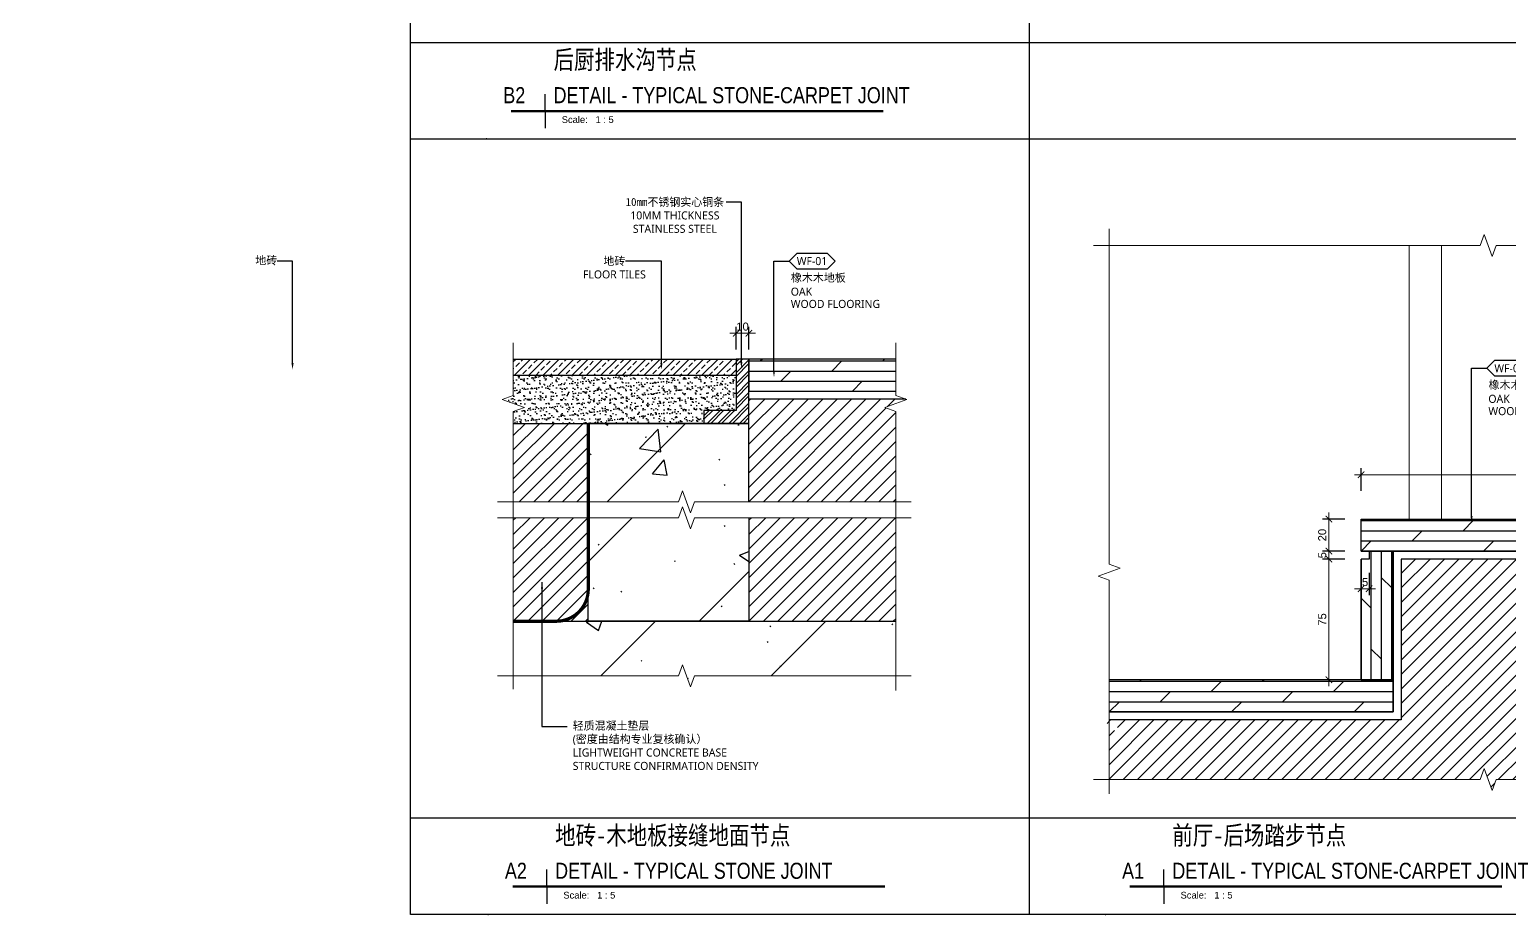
# Model space of a CAD drawing. Header units: millimetres. Extents: x 6321 to 61876, y 123 to 15211.
# Drawn here: x 44782 to 45703, y 8085 to 8635 of the extents above; entities that cross this region are included whole.
import ezdxf
from ezdxf import colors
from ezdxf.entities.mleader import LeaderData, LeaderLine
from ezdxf.enums import TextEntityAlignment as Align
from ezdxf.math import Vec2, Vec3
from ezdxf.xclip import XClip

# ---------------------------------------------------------------- set-up
doc = ezdxf.new("R2010")
doc.units = ezdxf.units.MM
doc.header["$XCLIPFRAME"] = 0
doc.linetypes.add('DASH', pattern=[0.35, 0.25, -0.1])
doc.linetypes.add('HIDDEN', pattern=[9.525, 6.35, -3.175])
doc.layers.get('Defpoints').update_dxf_attribs({"color": 250})
for name, color, linetype, lineweight in [('_ACM-A-ANNO-DIMS', 2, 'Continuous', 13), ('_ACM-A-ANNO-DIMS @ 2', 2, 'Continuous', 13), ('_ACM-A-DETL-PATT', 8, 'Continuous', 0), ('_ACM-A-DETL-THIN', 2, 'Continuous', 9), ('IA10-16 Floor Detail$0$A-ELEV-HATC-8', 8, 'Continuous', 5), ('Thick Line', 7, 'Continuous', 50), ('视图标题', 90, 'Continuous', 25)]:
    doc.layers.add(name, color=color, linetype=linetype, lineweight=lineweight)
for name, color, linetype in [('A Detail Thin', 1, 'Continuous'), ('G-ANNO-SYMB', 7, 'Continuous'), ('G-ANNO-TITL', 7, 'Continuous'), ('I-DETL-LW01', 1, 'Continuous'), ('I-DETL-LW02', 2, 'Continuous'), ('IA10-16 Floor Detail$0$I-DETL-2', 2, 'Continuous'), ('IA10-16 Floor Detail$0$I-SECT-LW09', 9, 'Continuous'), ('IA10-16 Floor Detail$0$家具填充', 8, 'Continuous'), ('JEL-35HEAVY', 100, 'Continuous'), ('WALL TYPE$0$G-ANNO-NOTE-CH', 7, 'Continuous'), ('WALL TYPE$0$HATCH', 8, 'Continuous'), ('WALL TYPE$0$I-SECT-LW03', 3, 'Continuous')]:
    doc.layers.add(name, color=color, linetype=linetype)
doc.styles.add('Aecom chinese title', font='simhei.ttf', dxfattribs={"width": 0.8})
doc.styles.add('Arial', font='ARIALUNI.ttf')
doc.styles.add('Arial_1', font='arial.ttf', dxfattribs={"height": 75})
doc.styles.add('Arial_4', font='arial.ttf', dxfattribs={"height": 2.5})
doc.styles.add('IA10-16 Floor Detail$0$Arch-Dim', font='romans.shx', dxfattribs={"width": 0.75})
doc.styles.add('WALL TYPE$0$Aecom Chinese', font='Microsoft YaHei.ttf')
doc.dimstyles.new('Aec-Arch-M-2', dxfattribs={"dimscale": 2, "dimtxt": 2.5, "dimasz": 2, "dimexe": 2, "dimexo": 2, "dimgap": 0.8, "dimtad": 1, "dimdec": 0, "dimrnd": 1, "dimzin": 3, "dimdsep": 46, "dimtxsty": 'Arial', "dimblk": 'WALL TYPE$0$_ArchTick', "dimcen": 2.5, "dimdle": 2, "dimclrd": 256, "dimclre": 256, "dimclrt": 256, "dimazin": 2, "dimtfac": 0.75, "dimtdec": 0, "dimtix": 1, "dimtmove": 2, "dimatfit": 2, "dimfxl": 5, "dimfxlon": 1, "dimtolj": 1, "dimtzin": 0, "dimlwd": -1, "dimarcsym": 0})
doc.dimstyles.new('IA10-16 Floor Detail$0$Aec-Arch-M-2', dxfattribs={"dimscale": 2, "dimtxt": 2.5, "dimasz": 2, "dimexe": 2, "dimexo": 2, "dimgap": 0.8, "dimtad": 1, "dimdec": 0, "dimzin": 3, "dimdsep": 46, "dimtxsty": 'IA10-16 Floor Detail$0$Arch-Dim', "dimblk": 'IA10-16 Floor Detail$0$_ArchTick', "dimcen": 2.5, "dimdle": 2, "dimadec": 0, "dimazin": 2, "dimtfac": 0.75, "dimtdec": 0, "dimtix": 1, "dimtmove": 1, "dimatfit": 2, "dimfxl": 1, "dimtolj": 1, "dimtzin": 0, "dimarcsym": 0})
pattern_1 = [(127.5, (-212726.366, 150062.06), (-11.5609426, -0.37796015), [0, -9.12, 0, -10.2, 0, -9.75]), (97.5, (-212726.366, 150062.06), (-16.9328764, 10.6186602), [0, -4.92, 0, -8.22, 0, -3.15]), (57.5, (-212726.366, 150054.68), (-0.03395432, 18.68485117), [0, -3, 0, -10.8, 0, -14.1]), (47.5, (-212726.366, 150054.68), (-5.2660534, 18.0367596), [0, -1.5, 0, -7.08, 0, -8.1])]

# ---------------------------------------------------------------- blocks, each defined once
blk = doc.blocks.new('SDFSD')
at = {"lineweight": 5}
h = blk.add_hatch(dxfattribs=at)
h.set_pattern_fill('STEEL', color=8, scale=10, angle=270, style=0)
h.set_pattern_definition([(225, (191582.292, 150062.06), (-11.2253202, 11.2253202), []), (225, (191574.355, 150062.06), (-11.2253202, 11.2253202), [])])
h.paths.add_polyline_path([(-6470.18, 27791.1), (-6465.68, 27791.1), (-6465.68, 28011.1), (-6470.18, 28011.1)])
h = blk.add_hatch(dxfattribs=at)
h.set_pattern_fill('ANSI37', color=8, scale=3, angle=90, style=0)
h.set_pattern_definition([(135, (-128896.951, -167413.312), (-3.36759605, -3.36759605), []), (225, (-128896.951, -167413.312), (3.36759605, -3.36759605), [])])
h.paths.add_polyline_path([(-6465.68, 28011.1), (-6465.68, 27991.79), (-6449.68, 27991.79), (-6449.68, 28011.1)])
h = blk.add_hatch(dxfattribs=at)
h.set_pattern_fill('ANSI37', color=8, scale=3, angle=90, style=0)
h.set_pattern_definition([(45, (116070.587, -167413.312), (3.36759605, -3.36759605), []), (315, (116070.587, -167413.312), (-3.36759605, -3.36759605), [])])
h.paths.add_polyline_path([(-6376.68, 28011.1), (-6376.68, 27991.79), (-6360.68, 27991.79), (-6360.68, 28011.1)])
h = blk.add_hatch(dxfattribs=at)
h.set_pattern_fill('STEEL', color=8, scale=10, angle=270, style=0)
h.set_pattern_definition([(315, (-204408.656, 150062.06), (11.2253202, 11.2253202), []), (315, (-204400.718, 150062.06), (11.2253202, 11.2253202), [])])
h.paths.add_polyline_path([(-6360.68, 27791.1), (-6356.18, 27791.1), (-6356.18, 28011.1), (-6360.68, 28011.1)])
h = blk.add_hatch()
h.set_pattern_fill('砂灰土', color=8, scale=3, angle=90, style=0)
h.set_pattern_definition(pattern_1)
h.paths.add_polyline_path([(-6465.68, 27903.76), (-6444.68, 27903.76), (-6444.68, 27942.1), (-6449.68, 27942.1), (-6449.68, 27991.79), (-6465.68, 27991.79)])
h.paths.add_polyline_path([(-6465.68, 27791.1), (-6444.68, 27791.1), (-6444.68, 27878.76), (-6456.68, 27878.76), (-6465.68, 27878.76)])
h = blk.add_hatch()
h.set_pattern_fill('砂灰土', color=8, scale=3, angle=90, style=0)
h.set_pattern_definition(pattern_1)
h.paths.add_polyline_path([(-6360.68, 27991.79), (-6376.68, 27991.79), (-6376.68, 27942.1), (-6381.68, 27942.1), (-6381.68, 27903.76), (-6360.68, 27903.76)])
h.paths.add_polyline_path([(-6381.68, 27791.1), (-6360.68, 27791.1), (-6360.68, 27878.76), (-6381.68, 27878.76)])
at = {"linetype": 'DASH'}
h = blk.add_hatch(dxfattribs=at)
h.set_pattern_fill('STEEL', color=8, scale=14.285714, angle=180, style=0)
h.set_pattern_definition([(225, (-181915.998, -239669.727), (16.0361716, -16.0361716), []), (225, (-181915.998, -239681.067), (16.0361716, -16.0361716), [])])
h.paths.add_polyline_path([(-6470.18, 27886.26), (-6470.18, 27896.26), (-6535.68, 27896.26), (-6535.68, 27886.26)])
at = {"lineweight": 5}
h = blk.add_hatch(dxfattribs=at)
h.set_pattern_fill('ANSI37', color=8, scale=5, angle=90, style=0)
h.set_pattern_definition([(135, (-130501.1356, -161615.404), (-5.61266008, -5.61266008), []), (225, (-130501.1356, -161615.404), (5.61266008, -5.61266008), [])])
h.paths.add_polyline_path([(-6448.52, 27891.1, -0.414214), (-6444.68, 27894.94), (-6444.68, 27903.76), (-6465.68, 27903.76), (-6465.68, 27878.76), (-6444.68, 27878.76), (-6444.68, 27887.27, -0.414214)])
h = blk.add_hatch(dxfattribs=at)
h.set_pattern_fill('ANSI37', color=8, scale=5, angle=90, style=0)
h.set_pattern_definition([(45, (117674.772, -161615.404), (5.61266008, -5.61266008), []), (315, (117674.772, -161615.404), (-5.61266008, -5.61266008), [])])
h.paths.add_polyline_path([(-6377.84, 27891.1, 0.414214), (-6381.68, 27894.94), (-6381.68, 27903.76), (-6360.68, 27903.76), (-6360.68, 27878.76), (-6381.68, 27878.76), (-6381.68, 27887.27, 0.414214)])
h = blk.add_hatch(dxfattribs=at)
h.set_pattern_fill('STEEL', color=8, scale=14.285714, angle=180, style=0)
h.set_pattern_definition([(315, (169089.635, -239669.727), (-16.0361716, -16.0361716), []), (315, (169089.635, -239681.067), (-16.0361716, -16.0361716), [])])
h.paths.add_polyline_path([(-6356.18, 27886.26), (-6356.18, 27896.26), (-6290.68, 27896.26), (-6290.68, 27886.26)])
at = {"color": 8}
for p, q in [((-6449.68, 28041.1, 0), (-6376.68, 28041.1, 0)), ((-6449.68, 27996.1, 0), (-6449.68, 28041.1, 0)), ((-6449.68, 28036.1, 0), (-6376.68, 28036.1, 0)), ((-6444.67, 28036.1, 0), (-6444.67, 28041.1, 0)), ((-6439.42, 28036.1, 0), (-6439.42, 28041.1, 0)), ((-6434.17, 28036.1, 0), (-6434.17, 28041.1, 0)), ((-6428.92, 28036.1, 0), (-6428.92, 28041.1, 0)), ((-6423.68, 28036.1, 0), (-6423.68, 28041.1, 0)), ((-6418.43, 28036.1, 0), (-6418.43, 28041.1, 0)), ((-6413.18, 28036.1, 0), (-6413.18, 28041.1, 0)), ((-6407.93, 28036.1, 0), (-6407.93, 28041.1, 0)), ((-6402.69, 28036.1, 0), (-6402.69, 28041.1, 0)), ((-6397.44, 28036.1, 0), (-6397.44, 28041.1, 0)), ((-6392.19, 28036.1, 0), (-6392.19, 28041.1, 0)), ((-6386.95, 28036.1, 0), (-6386.95, 28041.1, 0)), ((-6381.7, 28036.1, 0), (-6381.7, 28041.1, 0)), ((-6376.68, 27996.1, 0), (-6376.68, 28041.1, 0)), ((-6449.68, 27942.1, 0), (-6449.68, 27996.1, 0)), ((-6449.68, 27996.1, 0), (-6376.68, 27996.1, 0)), ((-6444.68, 27996.1, 0), (-6444.68, 27942.1, 0)), ((-6381.68, 27996.1, 0), (-6381.68, 27942.1, 0)), ((-6376.68, 27942.1, 0), (-6376.68, 27996.1, 0)), ((-6449.68, 27942.1, 0), (-6376.68, 27942.1, 0)), ((-6444.68, 27942.1), (-6444.68, 27785.8)), ((-6381.68, 27942.1), (-6381.68, 27732.61, 0)), ((-6444.68, 27785.8, 0), (-6733.31, 27736.69, 0)), ((-6381.68, 27732.61, 0), (-6722.75, 27674.59, 0))]:
    blk.add_line(p, q, dxfattribs=at)
at = {"color": 8, "lineweight": 5}
for p, q in [((-6470.18, 28031.1), (-6449.68, 28031.1)), ((-6470.18, 28011.1), (-6465.68, 28011.1)), ((-6470.18, 27896.26), (-6535.68, 27896.26)), ((-6535.68, 27896.26), (-6535.68, 27886.26)), ((-6356.18, 27896.26), (-6290.68, 27896.26)), ((-6290.68, 27896.26), (-6290.68, 27886.26)), ((-6470.18, 27886.26), (-6535.68, 27886.26)), ((-6356.18, 27886.26), (-6290.68, 27886.26)), ((-6444.68, 27878.76), (-6456.68, 27878.76)), ((-6381.68, 27878.76), (-6369.68, 27878.76))]:
    blk.add_line(p, q, dxfattribs=at)
at = {"color": 8, "lineweight": 5, "elevation": 0}
for points in [[(-6465.68, 27791.1), (-6465.68, 28021.1)], [(-6360.68, 27791.1), (-6360.68, 28021.1)], [(-6470.18, 27791.1), (-6470.18, 28011.1)], [(-6356.18, 28011.1), (-6360.68, 28011.1)], [(-6356.18, 27791.1), (-6356.18, 28011.1)], [(-6465.68, 27878.76), (-6444.68, 27878.76), (-6444.68, 27903.76), (-6465.68, 27903.76)], [(-6360.68, 27878.76), (-6381.68, 27878.76), (-6381.68, 27903.76), (-6360.68, 27903.76)]]:
    blk.add_lwpolyline(points, dxfattribs=at)
for points in [[(-6449.68, 28011.1), (-6449.68, 27991.79), (-6465.68, 27991.79), (-6465.68, 28011.1)], [(-6376.68, 28011.1), (-6376.68, 27991.79), (-6360.68, 27991.79), (-6360.68, 28011.1)]]:
    blk.add_lwpolyline(points, close=True, dxfattribs=at)
for points, const_width in [([(-6470.18, 27899.57, 0.414214), (-6473.49, 27896.26)], 6.62), ([(-6444.68, 27894.94, 0.414214), (-6448.52, 27891.1)], 7.68), ([(-6444.68, 27887.27, -0.414214), (-6448.52, 27891.1)], 7.68), ([(-6381.68, 27894.94, -0.414214), (-6377.84, 27891.1)], 7.68), ([(-6381.68, 27887.27, 0.414214), (-6377.84, 27891.1)], 7.68), ([(-6356.18, 27899.57, -0.414214), (-6352.87, 27896.26)], 6.62), ([(-6470.18, 27882.95, -0.414214), (-6473.49, 27886.26)], 6.62), ([(-6356.18, 27882.95, 0.414214), (-6352.87, 27886.26)], 6.62)]:
    blk.add_lwpolyline(points, format="xyb", dxfattribs=dict(at, const_width=const_width))
at = {"color": 8}
blk.add_circle((-6735.74, 27720.02, 0), 15.75, dxfattribs=at)
blk.add_arc((-6727.08, 27689.73, 0), 15.75, 105.95704, 285.95704, dxfattribs=at)
blk = doc.blocks.new('视口 - No Ref  Number-1111583-交互展示区立面图2 DIGITAL CORRIDOR ELEVATION 2')
at = {"layer": 'Thick Line'}
blk.add_line((0, 0), (-12.7, 0), dxfattribs=at)
at = {"layer": '视图标题'}
for q in [(0, 6.35), (0, -6.35)]:
    blk.add_line((0, 0), q, dxfattribs=at)
blk = doc.blocks.new('A$C0FD827E6')
at = {"color": 0, "linetype": 'ByBlock', "lineweight": -2}
blk.add_point((-3.13, -10.74), dxfattribs=at)
at = {"layer": '视图标题', "color": 7, "lineweight": 50}
blk.add_line((18.75, -0.39), (144.93, -0.39), dxfattribs=at)
at = {"layer": '视图标题'}
blk.add_blockref('视口 - No Ref  Number-1111583-交互展示区立面图2 DIGITAL CORRIDOR ELEVATION 2', (18.75, -0.39), dxfattribs=at)
at = {"layer": 'G-ANNO-SYMB', "width": 0.8}
for tag, p, height, style in [('TITLE1', (21.88, 19.23), 7, 'Aecom chinese title'), ('TITLE2', (21.88, 10.35), 6, 'Arial'), ('DN', (3.13, 2.54), 6, 'Arial'), ('TITLE3', (21.88, 2.54), 6, 'Arial')]:
    blk.add_attdef(tag, p, '', height=height, dxfattribs=dict(at, style=style))
at = {"layer": '视图标题', "color": 7, "lineweight": 5, "insert": (24.94, -2.32), "char_height": 2.5, "width": 25.8945, "attachment_point": 1, "style": 'Arial_4'}
blk.add_mtext('Scale:   1 : 5', dxfattribs=at)
blk = doc.blocks.new('WALL TYPE$0$_ArchTick')
at = {"color": 0, "linetype": 'ByBlock', "const_width": 0.15}
blk.add_lwpolyline([(-0.5, -0.5), (0.5, 0.5)], dxfattribs=at)
blk = doc.blocks.new('*D134')
at = {"layer": '_ACM-A-ANNO-DIMS', "ltscale": 2, "transparency": 16777216}
for p, q in [((45222.1, 8446.24), (45218.1, 8446.24)), ((45230.1, 8446.24), (45222.1, 8446.24)), ((45230.1, 8446.24), (45234.1, 8446.24))]:
    blk.add_line(p, q, dxfattribs=at)
at = {"layer": '_ACM-A-ANNO-DIMS', "linetype": 'Continuous', "lineweight": -2, "ltscale": 2, "transparency": 16777216}
for p, q in [((45222.1, 8436.24), (45222.1, 8450.24)), ((45230.1, 8436.24), (45230.1, 8450.24))]:
    blk.add_line(p, q, dxfattribs=at)
at = {"layer": 'Defpoints', "color": 0, "linetype": 'Continuous', "ltscale": 2, "transparency": 16777216}
for p in [(45222.1, 8446.24), (45222.1, 8430.22), (45230.1, 8430.22)]:
    blk.add_point(p, dxfattribs=at)
at = {"layer": '_ACM-A-ANNO-DIMS', "linetype": 'Continuous', "ltscale": 2, "transparency": 16777216, "xscale": 4, "yscale": 4, "zscale": 4}
blk.add_blockref('WALL TYPE$0$_ArchTick', (45222.1, 8446.24), dxfattribs=at)
at = {"layer": '_ACM-A-ANNO-DIMS', "linetype": 'Continuous', "ltscale": 2, "transparency": 16777216, "xscale": 4, "yscale": 4, "zscale": 4, "rotation": 180}
blk.add_blockref('WALL TYPE$0$_ArchTick', (45230.1, 8446.24), dxfattribs=at)
at = {"layer": '_ACM-A-ANNO-DIMS', "linetype": 'Continuous', "ltscale": 2, "transparency": 16777216, "insert": (45226.1, 8450.4), "char_height": 5, "attachment_point": 5, "style": 'Arial'}
blk.add_mtext('\\A1;10', dxfattribs=at)
blk = doc.blocks.new('*D148')
at = {"layer": '_ACM-A-ANNO-DIMS', "ltscale": 2, "transparency": 16777216}
blk.add_line((45591.01, 8226.73), (45591.01, 8309.73), dxfattribs=at)
at = {"layer": '_ACM-A-ANNO-DIMS', "linetype": 'Continuous', "lineweight": -2, "ltscale": 2, "transparency": 16777216}
for p, q in [((45601.01, 8305.73), (45587.01, 8305.73)), ((45601.01, 8230.73), (45587.01, 8230.73))]:
    blk.add_line(p, q, dxfattribs=at)
at = {"layer": 'Defpoints', "color": 0, "linetype": 'Continuous', "ltscale": 2, "transparency": 16777216}
for p in [(45591.01, 8305.73), (45611.01, 8305.73), (45611.01, 8230.73)]:
    blk.add_point(p, dxfattribs=at)
at = {"layer": '_ACM-A-ANNO-DIMS', "linetype": 'Continuous', "ltscale": 2, "transparency": 16777216, "xscale": 4, "yscale": 4, "zscale": 4}
for p, rotation in [((45591.01, 8305.73), 90), ((45591.01, 8230.73), 270)]:
    blk.add_blockref('WALL TYPE$0$_ArchTick', p, dxfattribs=dict(at, rotation=rotation))
at = {"layer": '_ACM-A-ANNO-DIMS', "linetype": 'Continuous', "ltscale": 2, "transparency": 16777216, "insert": (45586.87, 8268.23), "char_height": 5, "attachment_point": 5, "rotation": 90, "style": 'Arial'}
blk.add_mtext('\\A1;75', dxfattribs=at)
blk = doc.blocks.new('*D147')
at = {"layer": '_ACM-A-ANNO-DIMS', "linetype": 'Continuous', "lineweight": -2, "ltscale": 2, "transparency": 16777216}
for p, q in [((45601.01, 8310.73), (45587.01, 8310.73)), ((45601.01, 8305.73), (45587.01, 8305.73))]:
    blk.add_line(p, q, dxfattribs=at)
at = {"layer": '_ACM-A-ANNO-DIMS', "ltscale": 2, "transparency": 16777216}
for p, q in [((45591.01, 8310.73), (45591.01, 8314.73)), ((45591.01, 8305.73), (45591.01, 8310.73)), ((45591.01, 8305.73), (45591.01, 8301.73))]:
    blk.add_line(p, q, dxfattribs=at)
at = {"layer": 'Defpoints', "color": 0, "linetype": 'Continuous', "ltscale": 2, "transparency": 16777216}
for p in [(45591.01, 8310.73), (45611.01, 8310.73), (45611.01, 8305.73)]:
    blk.add_point(p, dxfattribs=at)
at = {"layer": '_ACM-A-ANNO-DIMS', "linetype": 'Continuous', "ltscale": 2, "transparency": 16777216, "xscale": 4, "yscale": 4, "zscale": 4}
for p, rotation in [((45591.01, 8310.73), 270), ((45591.01, 8305.73), 90)]:
    blk.add_blockref('WALL TYPE$0$_ArchTick', p, dxfattribs=dict(at, rotation=rotation))
at = {"layer": '_ACM-A-ANNO-DIMS', "linetype": 'Continuous', "ltscale": 2, "transparency": 16777216, "insert": (45586.87, 8308.23), "char_height": 5, "attachment_point": 5, "rotation": 90, "style": 'Arial'}
blk.add_mtext('\\A1;5', dxfattribs=at)
blk = doc.blocks.new('*D146')
at = {"layer": '_ACM-A-ANNO-DIMS', "ltscale": 2, "transparency": 16777216}
blk.add_line((45591.01, 8306.73), (45591.01, 8334.73), dxfattribs=at)
at = {"layer": '_ACM-A-ANNO-DIMS', "linetype": 'Continuous', "lineweight": -2, "ltscale": 2, "transparency": 16777216}
for p, q in [((45601.01, 8330.73), (45587.01, 8330.73)), ((45601.01, 8310.73), (45587.01, 8310.73))]:
    blk.add_line(p, q, dxfattribs=at)
at = {"layer": 'Defpoints', "color": 0, "linetype": 'Continuous', "ltscale": 2, "transparency": 16777216}
for p in [(45591.01, 8330.73), (45611.01, 8330.73), (45611.01, 8310.73)]:
    blk.add_point(p, dxfattribs=at)
at = {"layer": '_ACM-A-ANNO-DIMS', "linetype": 'Continuous', "ltscale": 2, "transparency": 16777216, "xscale": 4, "yscale": 4, "zscale": 4}
for p, rotation in [((45591.01, 8330.73), 90), ((45591.01, 8310.73), 270)]:
    blk.add_blockref('WALL TYPE$0$_ArchTick', p, dxfattribs=dict(at, rotation=rotation))
at = {"layer": '_ACM-A-ANNO-DIMS', "linetype": 'Continuous', "ltscale": 2, "transparency": 16777216, "insert": (45586.86, 8320.73), "char_height": 5, "attachment_point": 5, "rotation": 90, "style": 'Arial'}
blk.add_mtext('\\A1;20', dxfattribs=at)
blk = doc.blocks.new('*D135')
at = {"layer": '_ACM-A-ANNO-DIMS', "linetype": 'Continuous', "lineweight": -2, "ltscale": 2, "transparency": 16777216}
for p, q in [((45611.01, 8348.27), (45611.01, 8362.27)), ((46001.01, 8348.27), (46001.01, 8362.27))]:
    blk.add_line(p, q, dxfattribs=at)
at = {"layer": '_ACM-A-ANNO-DIMS', "ltscale": 2, "transparency": 16777216}
blk.add_line((46005.01, 8358.27), (45607.01, 8358.27), dxfattribs=at)
at = {"layer": 'Defpoints', "color": 0, "linetype": 'Continuous', "ltscale": 2, "transparency": 16777216}
for p in [(45611.01, 8358.27), (45611.01, 8330.73), (46001.01, 8330.73)]:
    blk.add_point(p, dxfattribs=at)
at = {"layer": '_ACM-A-ANNO-DIMS', "linetype": 'Continuous', "ltscale": 2, "transparency": 16777216, "xscale": 4, "yscale": 4, "zscale": 4, "rotation": 180}
blk.add_blockref('WALL TYPE$0$_ArchTick', (45611.01, 8358.27), dxfattribs=at)
at = {"layer": '_ACM-A-ANNO-DIMS', "linetype": 'Continuous', "ltscale": 2, "transparency": 16777216, "xscale": 4, "yscale": 4, "zscale": 4}
blk.add_blockref('WALL TYPE$0$_ArchTick', (46001.01, 8358.27), dxfattribs=at)
at = {"layer": '_ACM-A-ANNO-DIMS', "linetype": 'Continuous', "ltscale": 2, "transparency": 16777216, "insert": (45806.01, 8362.43), "char_height": 5, "attachment_point": 5, "style": 'Arial'}
blk.add_mtext('\\A1;390', dxfattribs=at)
blk = doc.blocks.new('WHA12202707')
at = {"transparency": 16777216}
for p, q in [((2.38, 2.38), (0, 0)), ((2.38, -2.38), (0, 0)), ((11.91, 2.38), (2.38, 2.38)), ((11.91, 2.38), (14.29, 0)), ((11.91, -2.38), (14.29, 0)), ((2.38, -2.38), (11.91, -2.38))]:
    blk.add_line(p, q, dxfattribs=at)
at = {"transparency": 16777216, "style": 'WALL TYPE$0$Aecom Chinese'}
blk.add_attdef('英文2', (0.49, -14.58), '', height=2.5, dxfattribs=at)
at = {"layer": 'WALL TYPE$0$G-ANNO-NOTE-CH', "transparency": 16777216, "style": 'WALL TYPE$0$Aecom Chinese'}
blk.add_attdef('编号', text='', height=2.5, dxfattribs=at).set_placement((7.1, 0), align=Align.MIDDLE)
for tag, p in [('中文', (0.54, -5.18)), ('英文', (0.49, -9.51))]:
    blk.add_attdef(tag, text='', height=2.5, dxfattribs=at).set_placement(p, align=Align.MIDDLE_LEFT)
blk = doc.blocks.new('IA10-16 Floor Detail$0$_ArchTick')
at = {"color": 0, "linetype": 'ByBlock', "const_width": 0.15}
blk.add_lwpolyline([(-0.5, -0.5), (0.5, 0.5)], dxfattribs=at)
blk = doc.blocks.new('*D149')
at = {"layer": '_ACM-A-ANNO-DIMS', "lineweight": -2, "transparency": 16777216}
for p, q in [((45611.01, 8297.34), (45611.01, 8283.34)), ((45616.01, 8297.34), (45616.01, 8283.34))]:
    blk.add_line(p, q, dxfattribs=at)
at = {"layer": '_ACM-A-ANNO-DIMS', "transparency": 16777216}
for p, q in [((45611.01, 8287.34), (45607.01, 8287.34)), ((45611.01, 8287.34), (45616.01, 8287.34)), ((45616.01, 8287.34), (45620.01, 8287.34))]:
    blk.add_line(p, q, dxfattribs=at)
at = {"layer": 'Defpoints', "color": 0, "transparency": 16777216}
for p in [(45611.01, 8305.73), (45616.01, 8305.73), (45616.01, 8287.34)]:
    blk.add_point(p, dxfattribs=at)
at = {"layer": '_ACM-A-ANNO-DIMS', "transparency": 16777216, "xscale": 4, "yscale": 4, "zscale": 4}
blk.add_blockref('WALL TYPE$0$_ArchTick', (45611.01, 8287.34), dxfattribs=at)
at = {"layer": '_ACM-A-ANNO-DIMS', "transparency": 16777216, "xscale": 4, "yscale": 4, "zscale": 4, "rotation": 180}
blk.add_blockref('WALL TYPE$0$_ArchTick', (45616.01, 8287.34), dxfattribs=at)
at = {"layer": '_ACM-A-ANNO-DIMS', "transparency": 16777216, "insert": (45613.51, 8291.49), "char_height": 5, "attachment_point": 5, "style": 'Arial'}
blk.add_mtext('\\A1;5', dxfattribs=at)

msp = doc.modelspace()

# ---------------------------------------------------------------- hatches: boundary and pattern name
h = msp.add_hatch()
h.set_pattern_fill('0-钢筋混凝土001-DOM', color=250, scale=15, pattern_type=2)
h.set_pattern_definition([(45, (647.99, 1819.23), (-53.03301, 53.03301), []), (50, (647.99, 1819.23), (107.58903, -9.41282), [11.25, -123.75]), (355, (647.99, 1819.23), (-20.8127, 112.82882), [9, -99]), (100.4514, (656.95, 1818.45), (86.7764, 103.41593), [9.56103, -105.17132]), (46.1842, (647.99, 1849.23), (160.08616, -24.82785), [16.875, -185.625]), (96.6356, (661.33, 1847.16), (140.1994, 146.1177), [14.34154, -157.75695]), (351.1842, (647.99, 1849.23), (140.1993, 146.1178), [13.5, -148.5]), (21, (662.99, 1841.73), (89.53606, -60.39283), [11.25, -123.75]), (326, (662.99, 1841.73), (36.4973, 108.7725), [9, -99]), (71.4514, (670.45, 1836.7), (126.0334, 48.37957), [9.56103, -105.17132]), (37.5, (647.988, 1819.232), (1.823978, 49.934078), [0.75, -97.8, 0.75, -100.5, 0.75, -99.375]), (7.5, (647.99, 1819.23), (39.46043, 59.161757), [0.75, -57.3, 0.75, -95.55, 0.75, -37.875]), (327.5, (614.538, 1819.232), (80.073365, -3.38323), [0.75, -37.5, 0.75, -117, 0.75, -155.25]), (317.5, (599.54, 1819.23), (87.47793, 15.01575), [0.75, -48.75, 0.75, -77.7, 0.75, -110.25])])
h.paths.add_polyline_path([(45130.1, 8341.45), (45215.19, 8341.45), (45217.69, 8348.32), (45222.69, 8334.58), (45225.19, 8341.45), (45230.1, 8341.45), (45230.1, 8390.22), (45130.1, 8390.22)])
h = msp.add_hatch()
h.set_pattern_fill('0-钢筋混凝土001-DOM', color=250, scale=15, pattern_type=2)
h.set_pattern_definition([(45, (647.99, 1793.67), (-53.03301, 53.03301), []), (50, (647.99, 1793.67), (107.58903, -9.41282), [11.25, -123.75]), (355, (647.99, 1793.67), (-20.8127, 112.82882), [9, -99]), (100.4514, (656.95, 1792.89), (86.7764, 103.41593), [9.56103, -105.17132]), (46.1842, (647.99, 1823.67), (160.08616, -24.82785), [16.875, -185.625]), (96.6356, (661.33, 1821.6), (140.1994, 146.1177), [14.34154, -157.75695]), (351.1842, (647.99, 1823.67), (140.1993, 146.1178), [13.5, -148.5]), (21, (662.99, 1816.17), (89.53606, -60.39283), [11.25, -123.75]), (326, (662.99, 1816.17), (36.4973, 108.7725), [9, -99]), (71.4514, (670.45, 1811.14), (126.0334, 48.37957), [9.56103, -105.17132]), (37.5, (647.988, 1793.67), (1.823978, 49.934078), [0.75, -97.8, 0.75, -100.5, 0.75, -99.375]), (7.5, (647.99, 1793.67), (39.46043, 59.161757), [0.75, -57.3, 0.75, -95.55, 0.75, -37.875]), (327.5, (614.538, 1793.67), (80.073365, -3.38323), [0.75, -37.5, 0.75, -117, 0.75, -155.25]), (317.5, (599.54, 1793.67), (87.47793, 15.01575), [0.75, -48.75, 0.75, -77.7, 0.75, -110.25])])
h.paths.add_polyline_path([(45230.1, 8331.45), (45196.19, 8331.45), (45193.69, 8324.58), (45188.69, 8338.32), (45186.19, 8331.45), (45130.1, 8331.45), (45130.1, 8267.12), (45230.1, 8267.12)])
h.paths.add_polyline_path([(45193.69, 8334.58), (45196.19, 8341.45), (45191.19, 8341.45)])
h.paths.add_polyline_path([(45220.19, 8341.45), (45225.19, 8341.45), (45222.69, 8348.32)])
h = msp.add_hatch()
h.set_pattern_fill('0-钢筋混凝土001-DOM', color=250, scale=15, pattern_type=2)
h.set_pattern_definition([(45, (-10814.86, 10086.39), (-53.03301, 53.03301), []), (50, (-10814.86, 10086.39), (107.58903, -9.41282), [11.25, -123.75]), (355, (-10814.86, 10086.39), (-20.8127, 112.82882), [9, -99]), (100.4514, (-10805.89, 10085.61), (86.7764, 103.41593), [9.56103, -105.17132]), (46.1842, (-10814.86, 10116.39), (160.08616, -24.82785), [16.875, -185.625]), (96.6356, (-10801.52, 10114.32), (140.1994, 146.1177), [14.34154, -157.75695]), (351.1842, (-10814.86, 10116.39), (140.1993, 146.1178), [13.5, -148.5]), (21, (-10799.86, 10108.89), (89.53606, -60.39283), [11.25, -123.75]), (326, (-10799.86, 10108.89), (36.4973, 108.7725), [9, -99]), (71.4514, (-10792.4, 10103.86), (126.0334, 48.37957), [9.56103, -105.17132]), (37.5, (-10814.86, 10086.39), (1.823978, 49.934078), [0.75, -97.8, 0.75, -100.5, 0.75, -99.375]), (7.5, (-10814.86, 10086.39), (39.46043, 59.161757), [0.75, -57.3, 0.75, -95.55, 0.75, -37.875]), (327.5, (-10848.31, 10086.39), (80.073365, -3.38323), [0.75, -37.5, 0.75, -117, 0.75, -155.25]), (317.5, (-10863.31, 10086.39), (87.477925, 15.01575), [0.75, -48.75, 0.75, -77.7, 0.75, -110.25])])
h.paths.add_polyline_path([(45321.5, 8233.18), (45321.5, 8267.12), (45083.44, 8267.12), (45083.44, 8233.18), (45186.19, 8233.18), (45188.69, 8240.05), (45193.69, 8226.31), (45196.19, 8233.18)])
at = {"layer": '_ACM-A-DETL-PATT'}
h = msp.add_hatch(dxfattribs=at)
h.set_pattern_fill('ANSI31', color=256, scale=2)
h.set_pattern_definition([(45, (45230.101, 8341.451), (-4.49013, 4.49013), [])])
h.paths.add_polyline_path([(45230.1, 8405.27), (45230.1, 8390.22), (45230.1, 8341.45), (45321.5, 8341.45), (45321.5, 8397.52), (45314.63, 8400.02), (45328.37, 8405.02), (45327.66, 8405.27)])
h = msp.add_hatch(dxfattribs=at)
h.set_pattern_fill('ANSI31', color=256, scale=2, style=0)
h.set_pattern_definition([(45, (45685.006, 8068.231), (-4.49013, 4.49013), [])])
h.paths.add_polyline_path([(45083.44, 8341.45), (45130.1, 8341.45), (45130.1, 8390.22), (45083.44, 8390.22)])
h = msp.add_hatch(dxfattribs=at)
h.set_pattern_fill('ANSI31', color=256, scale=2)
h.set_pattern_definition([(45, (45083.437, 8267.1166), (-4.49013, 4.49013), [])])
h.paths.add_polyline_path([(45130.1, 8331.45), (45083.44, 8331.45), (45083.44, 8267.12), (45130.1, 8267.12)])
h = msp.add_hatch(dxfattribs=at)
h.set_pattern_fill('ANSI31', color=256, scale=2)
h.set_pattern_definition([(45, (45230.101, 8267.1166), (-4.49013, 4.49013), [])])
h.paths.add_polyline_path([(45230.1, 8267.12), (45321.5, 8267.12), (45321.5, 8331.45), (45230.1, 8331.45)])
h = msp.add_hatch(dxfattribs=at)
h.set_pattern_fill('ANSI31', color=256, scale=2)
h.set_pattern_definition([(45, (45447.362, 8135.0885), (-4.49013, 4.49013), [])])
h.paths.add_polyline_path([(45687.53, 8175.47), (45692.53, 8161.74), (45695.03, 8168.6), (45711.01, 8168.6), (45711.01, 8230.73), (46026.01, 8230.73), (46026.01, 8305.73), (45636.01, 8305.73), (45636.01, 8205.73), (45447.93, 8205.73), (45447.36, 8205.52), (45461.1, 8200.52), (45454.23, 8198.02), (45454.23, 8168.6), (45685.03, 8168.6)])
at = {"layer": 'IA10-16 Floor Detail$0$A-ELEV-HATC-8'}
h = msp.add_hatch(dxfattribs=at)
h.set_pattern_fill('ANSI33', color=8, style=0)
h.set_pattern_definition([(45, (-1881043.0486, -922640.67), (-4.49012806, 4.49012806), []), (45, (-1881038.5585, -922640.67), (-4.49012806, 4.49012806), [3.175, -1.5875])])
h.paths.add_polyline_path([(45083.44, 8430.22), (45083.44, 8420.22), (45222.1, 8420.22), (45222.1, 8430.22)])
at = {"layer": 'IA10-16 Floor Detail$0$I-SECT-LW09'}
h = msp.add_hatch(dxfattribs=at)
h.set_pattern_fill('DOLMIT', color=8)
h.set_pattern_definition([(0, (45052.97, 7432.167), (0, 6.35), []), (45, (45052.97, 7432.167), (-12.7, 12.7), [8.98026, -17.9605])])
h.paths.add_polyline_path([(45321.5, 8410.22), (45321.5, 8430.22), (45230.1, 8430.22), (45230.1, 8410.22)])
h = msp.add_hatch(dxfattribs=at)
h.set_pattern_fill('DOLMIT', color=8)
h.set_pattern_definition([(0, (45611.014, 8310.73), (0, 6.35), []), (45, (45611.014, 8310.73), (-12.7, 12.7), [8.9803, -17.9605])])
h.paths.add_polyline_path([(45611.01, 8330.73), (45611.01, 8310.73), (46021.01, 8310.73), (46021.01, 8330.73), (46001.01, 8330.73)])
h = msp.add_hatch(dxfattribs=at)
h.set_pattern_fill('DOLMIT', color=8, angle=90)
h.set_pattern_definition([(90, (45611.014, 8230.73), (-6.35, 4e-16), []), (135, (45611.014, 8230.73), (-12.7, -12.7), [8.9803, -17.9605])])
h.paths.add_polyline_path([(45631.01, 8310.73), (45616.01, 8310.73), (45616.01, 8305.73), (45611.01, 8305.73), (45611.01, 8230.73), (45631.01, 8230.73)])
h = msp.add_hatch(dxfattribs=at)
h.set_pattern_fill('DOLMIT', color=8)
h.set_pattern_definition([(0, (45454.231, 8210.73), (0, 6.35), []), (45, (45454.231, 8210.73), (-12.7, 12.7), [8.9803, -17.9605])])
h.paths.add_polyline_path([(45631.01, 8230.73), (45611.01, 8230.73), (45454.23, 8230.73), (45454.23, 8210.73), (45631.01, 8210.73)])
at = {"layer": 'IA10-16 Floor Detail$0$家具填充'}
h = msp.add_hatch(dxfattribs=at)
h.set_pattern_fill('ANSI32', color=8, scale=0.5, style=0)
h.set_pattern_definition([(45, (-1880466.522, -923085.198), (-3.367596045, 3.367596045), []), (45, (-1880464.277, -923085.198), (-3.367596045, 3.367596045), [])])
h.paths.add_polyline_path([(45230.1, 8430.22), (45222.1, 8430.22), (45222.1, 8398.22), (45202.1, 8398.22), (45202.1, 8390.22), (45230.1, 8390.22)])
at = {"layer": 'WALL TYPE$0$HATCH'}
h = msp.add_hatch(dxfattribs=at)
h.set_pattern_fill('AR-SAND', color=8, scale=0.1, style=0)
h.set_pattern_definition([(37.5, (44793.6086, 8405.2235), (-0.160003, 4.894132), [0, -3.8608, 0, -4.318, 0, -4.1275]), (7.5, (44793.6086, 8405.2235), (4.49523, 7.16825), [0, -2.0828, 0, -3.4798, 0, -1.3335]), (327.5, (44790.4844, 8405.2235), (7.909924, 0.01437), [0, -1.27, 0, -4.572, 0, -5.969]), (317.5, (44790.4844, 8405.2235), (7.63556, 2.22929), [0, -0.635, 0, -2.9972, 0, -3.429])])
h.paths.add_polyline_path([(45083.44, 8420.22), (45083.44, 8407.52), (45076.57, 8405.02), (45090.31, 8400.02), (45083.44, 8397.52), (45083.44, 8390.22), (45202.1, 8390.22), (45202.1, 8398.22), (45222.1, 8398.22), (45222.1, 8420.22)])

# ---------------------------------------------------------------- linework, layer by layer
at = {"layer": '_ACM-A-ANNO-DIMS', "linetype": 'Continuous', "ltscale": 2}
for points, elevation in [([(45454.23, 8511.19), (45454.23, 8302.62), (45461.1, 8300.12), (45447.36, 8295.12), (45454.23, 8292.62), (45454.23, 8159.86)], -3.65), ([(46318.79, 8500.82), (45695.03, 8500.82), (45692.53, 8493.95), (45687.53, 8507.68), (45685.03, 8500.82), (45444.4, 8500.82)], -7.29), ([(45083.44, 8440.27), (45083.44, 8407.52), (45076.57, 8405.02), (45090.31, 8400.02), (45083.44, 8397.52), (45083.44, 8224.86)], -3.65), ([(45321.5, 8440.27), (45321.5, 8407.52), (45328.37, 8405.02), (45314.63, 8400.02), (45321.5, 8397.52), (45321.5, 8223.95)], -3.65), ([(45331.1, 8341.45), (45196.19, 8341.45), (45193.69, 8334.58), (45188.69, 8348.32), (45186.19, 8341.45), (45073.61, 8341.45)], -7.29), ([(45331.1, 8331.45), (45196.19, 8331.45), (45193.69, 8324.58), (45188.69, 8338.32), (45186.19, 8331.45), (45073.61, 8331.45)], -7.29), ([(45331.1, 8233.18), (45196.19, 8233.18), (45193.69, 8226.31), (45188.69, 8240.05), (45186.19, 8233.18), (45073.61, 8233.18)], -7.29), ([(46318.79, 8168.6), (45695.03, 8168.6), (45692.53, 8161.74), (45687.53, 8175.47), (45685.03, 8168.6), (45444.4, 8168.6)], -7.29)]:
    msp.add_lwpolyline(points, dxfattribs=dict(at, elevation=elevation))
at = {"layer": '_ACM-A-DETL-THIN', "color": 8}
for points in [[(45641.01, 8500.82), (45641.01, 8330.73)], [(45661.13, 8500.82), (45661.13, 8330.73)]]:
    msp.add_lwpolyline(points, dxfattribs=at)
at = {"layer": 'A Detail Thin', "linetype": 'HIDDEN', "ltscale": 0.7, "const_width": 2, "elevation": -3.65}
msp.add_lwpolyline([(45083.44, 8267.12), (45110.1, 8267.12, 0.414214), (45130.1, 8287.12), (45130.1, 8390.22)], format="xyb", dxfattribs=at)
at = {"layer": 'Defpoints', "color": 251}
for p, q in [((45404.46, 9228.77), (45404.46, 8084.77)), ((45019.36, 8627.25), (46488.56, 8627.25)), ((45019.36, 8567.25), (46488.56, 8567.25)), ((45019.36, 8144.77), (46488.56, 8144.77))]:
    msp.add_line(p, q, dxfattribs=at)
at = {"layer": 'Defpoints', "color": 1}
msp.add_lwpolyline([(46488.56, 8084.77), (45019.36, 8084.77), (45019.36, 9228.77), (46488.56, 9228.77)], close=True, dxfattribs=at)
at = {"layer": 'I-DETL-LW01'}
for p, q in [((45083.44, 8420.22, -3.65), (45222.1, 8420.22, -3.65)), ((45083.44, 8390.22, -3.65), (45222.1, 8390.22, -3.65))]:
    msp.add_line(p, q, dxfattribs=at)
at = {"layer": 'I-DETL-LW01', "elevation": -7.29}
msp.add_lwpolyline([(45327.66, 8405.27), (45230.1, 8405.27)], dxfattribs=at)
at = {"layer": 'I-DETL-LW01'}
msp.add_lwpolyline([(46026.01, 8390.73), (46026.01, 8305.73), (45636.01, 8305.73), (45636.01, 8205.73), (45454.23, 8205.73)], dxfattribs=at)
at = {"layer": 'I-DETL-LW02'}
msp.add_line((45083.44, 8430.22, -3.65), (45222.1, 8430.22, -3.65), dxfattribs=at)
at = {"layer": 'I-DETL-LW02', "elevation": -3.65}
msp.add_lwpolyline([(45321.5, 8430.22), (45230.1, 8430.22), (45230.1, 8410.22), (45321.5, 8410.22)], dxfattribs=at)
at = {"layer": 'I-DETL-LW02'}
for points in [[(46021.01, 8410.73), (46021.01, 8310.73), (45631.01, 8310.73), (45631.01, 8210.73), (45454.23, 8210.73)], [(45631.01, 8310.73), (45611.01, 8310.73)], [(45454.23, 8210.73), (45631.01, 8210.73), (45631.01, 8230.73), (45454.23, 8230.73)]]:
    msp.add_lwpolyline(points, dxfattribs=at)
for points in [[(45611.01, 8330.73), (46021.01, 8330.73), (46021.01, 8310.73), (45611.01, 8310.73)], [(45631.01, 8230.73), (45631.01, 8310.73), (45616.01, 8310.73), (45616.01, 8305.73), (45611.01, 8305.73), (45611.01, 8230.73)]]:
    msp.add_lwpolyline(points, close=True, dxfattribs=at)
at = {"layer": 'IA10-16 Floor Detail$0$I-DETL-2', "linetype": 'Continuous', "elevation": -3.65}
msp.add_lwpolyline([(45230.1, 8430.22), (45222.1, 8430.22), (45222.1, 8398.22), (45202.1, 8398.22), (45202.1, 8390.22), (45230.1, 8390.22), (45230.1, 8430.22)], dxfattribs=at)
at = {"layer": 'WALL TYPE$0$I-SECT-LW03'}
for points, elevation in [([(45230.1, 8341.45), (45230.1, 8390.22), (45130.1, 8390.22), (45130.1, 8341.45)], -3.65), ([(45230.1, 8331.45), (45230.1, 8267.12), (45130.1, 8267.12), (45130.1, 8331.45)], -7.29), ([(45083.44, 8267.12), (45321.5, 8267.12)], -7.29)]:
    msp.add_lwpolyline(points, dxfattribs=dict(at, elevation=elevation))

# ---------------------------------------------------------------- block references
at = {"layer": 'G-ANNO-TITL'}
ref = msp.add_blockref('A$C0FD827E6', (45072, 8585.15), dxfattribs=dict(at, xscale=1.666666666666667, yscale=1.666666666666667, zscale=1.666666666666667))
ref.add_attrib('TITLE3', 'DETAIL - TYPICAL STONE-CARPET JOINT', (45108.46, 8589.38), dxfattribs={"layer": 'G-ANNO-SYMB', "height": 10, "style": 'Arial', "width": 0.8})
ref.add_attrib('TITLE1', '后厨排水沟节点', (45108.46, 8610.62), dxfattribs={"layer": 'G-ANNO-SYMB', "height": 11.667, "style": 'Aecom chinese title', "width": 0.8})
ref.add_attrib('DN', 'B2', (45077.21, 8589.38), dxfattribs={"layer": 'G-ANNO-SYMB', "height": 10, "style": 'Arial', "width": 0.8})
ref = msp.add_blockref('A$C0FD827E6', (45073, 8102.67), dxfattribs=dict(at, xscale=1.666666666666667, yscale=1.666666666666667, zscale=1.666666666666667))
ref.add_attrib('TITLE3', 'DETAIL - TYPICAL STONE JOINT', (45109.45, 8106.9), dxfattribs={"layer": 'G-ANNO-SYMB', "height": 10, "style": 'Arial', "width": 0.8})
ref.add_attrib('TITLE1', '地砖-木地板接缝地面节点', (45109.45, 8128.14), dxfattribs={"layer": 'G-ANNO-SYMB', "height": 11.6667, "style": 'Aecom chinese title', "width": 0.8})
ref.add_attrib('DN', 'A2', (45078.2, 8106.9), dxfattribs={"layer": 'G-ANNO-SYMB', "height": 10, "style": 'Arial', "width": 0.8})
ref = msp.add_blockref('A$C0FD827E6', (45457.1, 8102.67), dxfattribs=dict(at, xscale=1.666666666666667, yscale=1.666666666666667, zscale=1.666666666666667))
ref.add_attrib('TITLE3', 'DETAIL - TYPICAL STONE-CARPET JOINT', (45493.56, 8106.9), dxfattribs={"layer": 'G-ANNO-SYMB', "height": 10, "style": 'Arial', "width": 0.8})
ref.add_attrib('TITLE1', '前厅-后场踏步节点', (45493.56, 8128.14), dxfattribs={"layer": 'G-ANNO-SYMB', "height": 11.667, "style": 'Aecom chinese title', "width": 0.8})
ref.add_attrib('DN', 'A1', (45462.31, 8106.9), dxfattribs={"layer": 'G-ANNO-SYMB', "height": 10, "style": 'Arial', "width": 0.8})
at = {"layer": 'JEL-35HEAVY', "color": 8, "extrusion": (0, 0, -1)}
ref = msp.add_blockref('SDFSD', (-38944.15, -19195.9, 0), dxfattribs=dict(at, zscale=-1))
XClip(ref).set_block_clipping_path([(-6548.5805984682, 27847.7427740557), (-6248.1818827787, 28070.857135659)])

# ---------------------------------------------------------------- texts
at = {"layer": 'WALL TYPE$0$G-ANNO-NOTE-CH', "insert": (45120.39, 8204.64), "char_height": 5, "width": 127.0562, "attachment_point": 1, "style": 'WALL TYPE$0$Aecom Chinese'}
msp.add_mtext('轻质混凝土垫层\\P(密度由结构专业复核确认）\\PLIGHTWEIGHT CONCRETE BASE\\PSTRUCTURE CONFIRMATION DENSITY\\P', dxfattribs=at)

# ---------------------------------------------------------------- dimensions: what is measured, and where the dimension line sits
at = {"layer": '_ACM-A-ANNO-DIMS', "linetype": 'Continuous', "ltscale": 2}
for base, p1, p2, picture, middle in [((45222.1, 8446.24, -3.65), (45230.1, 8430.22, -3.65), (45222.1, 8430.22, -3.65), '*D134', (45226.1, 8450.4, -3.65)), ((45611.01, 8358.27), (46001.01, 8330.73), (45611.01, 8330.73), '*D135', (45806.01, 8362.43))]:
    dim = msp.add_linear_dim(base=base, p1=p1, p2=p2, dimstyle='Aec-Arch-M-2', override={"dimrnd": 5}, dxfattribs=at)
    dim.commit()
    dim.dimension.update_dxf_attribs({"geometry": picture, "text_midpoint": middle})
for base, p1, p2, picture, middle in [((45591.01, 8330.73), (45611.01, 8310.73), (45611.01, 8330.73), '*D146', (45586.86, 8320.73)), ((45591.01, 8310.73), (45611.01, 8305.73), (45611.01, 8310.73), '*D147', (45586.87, 8308.23)), ((45591.01, 8305.73), (45611.01, 8230.73), (45611.01, 8305.73), '*D148', (45586.87, 8268.23))]:
    dim = msp.add_linear_dim(base=base, p1=p1, p2=p2, angle=90, dimstyle='Aec-Arch-M-2', override={"dimrnd": 5}, dxfattribs=at)
    dim.commit()
    dim.dimension.update_dxf_attribs({"geometry": picture, "text_midpoint": middle})
at = {"layer": '_ACM-A-ANNO-DIMS'}
dim = msp.add_linear_dim(base=(45616.01, 8287.34), p1=(45611.01, 8305.73), p2=(45616.01, 8305.73), dimstyle='Aec-Arch-M-2', override={"dimzin": 8}, dxfattribs=at)
dim.commit()
dim.dimension.update_dxf_attribs({"geometry": '*D149', "text_midpoint": (45613.51, 8291.49)})

# ---------------------------------------------------------------- leaders
at = {"layer": '_ACM-A-ANNO-DIMS', "linetype": 'Continuous', "ltscale": 2}
msp.add_leader([(45101.28, 8291.37), (45101.28, 8201.62), (45117.04, 8201.61)], dimstyle='IA10-16 Floor Detail$0$Aec-Arch-M-2', dxfattribs=at)
at = {"layer": '_ACM-A-ANNO-DIMS @ 2'}
ml = msp.add_multileader_mtext('Standard', dxfattribs=at)
ml.set_content('{\\fSimHei|b0|i0|c134|p49;10mm不锈钢实心铜条\\P\\fMicrosoft YaHei|b0|i0|c134|p34;10MM THICKNESS \\PSTAINLESS STEEL}', color=256, style='Arial_1')
ml.set_leader_properties(color=2)
ml.build(insert=Vec2(0, 0))
ml.multileader.update_dxf_attribs({"text_left_attachment_type": 2, "dogleg_length": 4.74, "scale": 2})
ctx = ml.context
ctx.base_point, ctx.scale, ctx.char_height, ctx.landing_gap_size, ctx.plane_origin = Vec3(45152.04, 8518.98), 2, 5, 0.006, Vec3(45444.49, 10206.42)
ctx.left_attachment, ctx.text_align_type = 2, 1
notes = []
notes.append((ctx, [(0, (1, 1, 0), (45225.38, 8527.89), (-1, 0), 9.48, [(1, [(45225.38, 8424.43)], 0, [])])]))
ctx.mtext.insert, ctx.mtext.width, ctx.mtext.alignment = Vec3(45183.97, 8530.43), 182.5436, 2
ml = msp.add_multileader_mtext('Standard', dxfattribs=at)
ml.set_content('{\\fSimHei|b0|i0|c134|p49;地砖}', color=256, style='Arial_1')
ml.set_leader_properties(color=2)
ml.build(insert=Vec2(0, 0))
ml.multileader.update_dxf_attribs({"text_left_attachment_type": 2, "dogleg_length": 4.74, "scale": 2})
ctx = ml.context
ctx.base_point, ctx.scale, ctx.char_height, ctx.landing_gap_size, ctx.plane_origin = Vec3(44922.86, 8490.76), 2, 5, 0.006, Vec3(45165.15, 10142.72)
ctx.left_attachment, ctx.text_align_type = 2, 1
notes.append((ctx, [(0, (1, 1, 0), (44946.04, 8491.19), (-1, 0), 9.48, [(1, [(44946.04, 8423.69)], 0, [])])]))
ctx.mtext.insert, ctx.mtext.width, ctx.mtext.alignment = Vec3(44929.71, 8494.07), 147.3073, 2
ml = msp.add_multileader_mtext('Standard', dxfattribs=at)
ml.set_content('{\\fSimHei|b0|i0|c134|p49;地砖\\P\\fMicrosoft YaHei|b0|i0|c134|p34;FLOOR TILES}', color=256, style='Arial_1')
ml.set_leader_properties(color=2)
ml.build(insert=Vec2(0, 0))
ml.multileader.update_dxf_attribs({"text_left_attachment_type": 2, "dogleg_length": 4.74, "scale": 2})
ctx = ml.context
ctx.base_point, ctx.scale, ctx.char_height, ctx.landing_gap_size, ctx.plane_origin = Vec3(45126.55, 8486.55), 2, 5, 0.006, Vec3(45394.71, 10142.72)
ctx.left_attachment, ctx.text_align_type = 2, 1
notes.append((ctx, [(0, (1, 1, 0), (45175.6, 8491.19), (-1, 0), 22.42, [(1, [(45175.6, 8423.69)], 0, [])])]))
ctx.mtext.insert, ctx.mtext.width, ctx.mtext.alignment = Vec3(45146.34, 8493.73), 147.3073, 2
ml = msp.add_multileader_block('Standard', dxfattribs=at)
ml.set_content('WHA12202707', color=256, scale=2)
ml.set_attribute('编号', 'WF-01', width=0)
ml.set_attribute('中文', '橡木木地板', width=0)
ml.set_attribute('英文', 'OAK ', width=0)
ml.set_attribute('英文2', 'WOOD FLOORING', width=0)
ml.set_leader_properties(color=2)
ml.build(insert=Vec2(0, 0))
ml.multileader.update_dxf_attribs({"text_right_attachment_type": 6, "dogleg_length": 0.36, "scale": 2})
ctx = ml.context
ctx.base_point, ctx.scale, ctx.char_height, ctx.landing_gap_size, ctx.plane_origin = Vec3(45255.13, 8491.19), 2, 150, 0.18, Vec3(45245.65, 8174.58)
ctx.right_attachment = 6
notes.append((ctx, [(0, (1, 1, 0), (45245.65, 8491.19), (1, 0), 9.48, [(5, [(45245.65, 8418.85)], 0, [])])]))
ctx.block.insert = Vec3(45255.13, 8491.19)
ml = msp.add_multileader_block('Standard', dxfattribs=at)
ml.set_content('WHA12202707', color=256, scale=2)
ml.set_attribute('编号', 'WF-01', width=0)
ml.set_attribute('中文', '橡木木地板', width=0)
ml.set_attribute('英文', 'OAK ', width=0)
ml.set_attribute('英文2', 'WOOD FLOORING', width=0)
ml.set_leader_properties(color=2)
ml.build(insert=Vec2(0, 0))
ml.multileader.update_dxf_attribs({"text_right_attachment_type": 6, "dogleg_length": 0.36, "scale": 2})
ctx = ml.context
ctx.base_point, ctx.scale, ctx.char_height, ctx.landing_gap_size, ctx.plane_origin = Vec3(45689.26, 8424.5), 2, 150, 0.18, Vec3(45679.78, 8084.33)
ctx.right_attachment = 6
notes.append((ctx, [(0, (1, 1, 0), (45679.78, 8424.5), (1, 0), 9.48, [(5, [(45679.78, 8328.61)], 0, [])])]))
ctx.block.insert = Vec3(45689.26, 8424.5)
for ctx, leaders in notes:
    for number, flags, end, landing, length, lines in leaders:
        leader = LeaderData()
        leader.index, (leader.has_last_leader_line, leader.has_dogleg_vector, leader.attachment_direction) = number, flags
        leader.last_leader_point, leader.dogleg_vector, leader.dogleg_length = Vec3(end), Vec3(landing), length
        for number, points, colour, breaks in lines:
            line = LeaderLine()
            line.index, line.vertices, line.color, line.breaks = number, Vec3.list(points), colors.encode_raw_color(colour), breaks
            leader.lines.append(line)
        ctx.leaders.append(leader)

doc.saveas('drawing.dxf')
